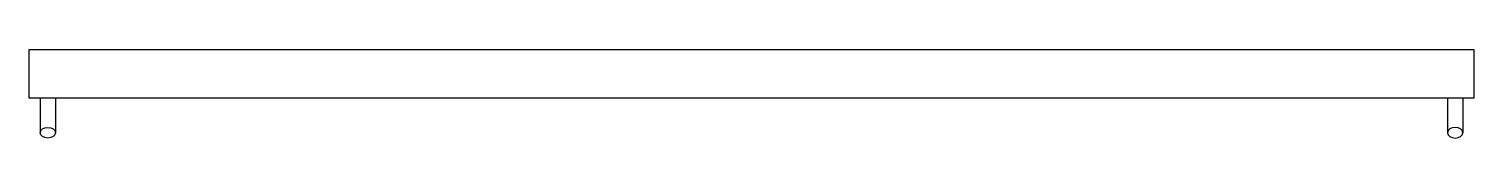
# Model space of a CAD drawing. Header units: millimetres. Extents: x 0 to 1148, y -32 to 38.
import ezdxf

# ---------------------------------------------------------------- set-up
doc = ezdxf.new("R2010")
doc.units = ezdxf.units.MM
doc.layers.add('KwikScaf 3D', color=7, linetype='Continuous')

# ---------------------------------------------------------------- blocks, each defined once
blk = doc.blocks.new('109612xz')
at = {"layer": 'KwikScaf 3D', "color": 0}
for p, q in [((9, 0), (9, -27.7)), ((21, 0), (21, -27.7)), ((1127, 0), (1127, -27.7)), ((1139, 0), (1139, -27.7))]:
    blk.add_line(p, q, dxfattribs=at)
blk.add_lwpolyline([(0, 0), (1148, 0), (1148, 38), (0, 38)], close=True, dxfattribs=at)
blk.add_ellipse((15, -27.7), major_axis=(6, 0), ratio=0.707107, dxfattribs=at)
at = {"layer": 'KwikScaf 3D', "color": 0, "extrusion": (0, 0, -1)}
blk.add_ellipse((1133, -27.7), major_axis=(-6, 0), ratio=0.707107, dxfattribs=at)

msp = doc.modelspace()

# ---------------------------------------------------------------- block references
at = {"layer": 'KwikScaf 3D', "color": 0}
msp.add_blockref('109612xz', (0, 0), dxfattribs=at)

doc.saveas('drawing.dxf')
